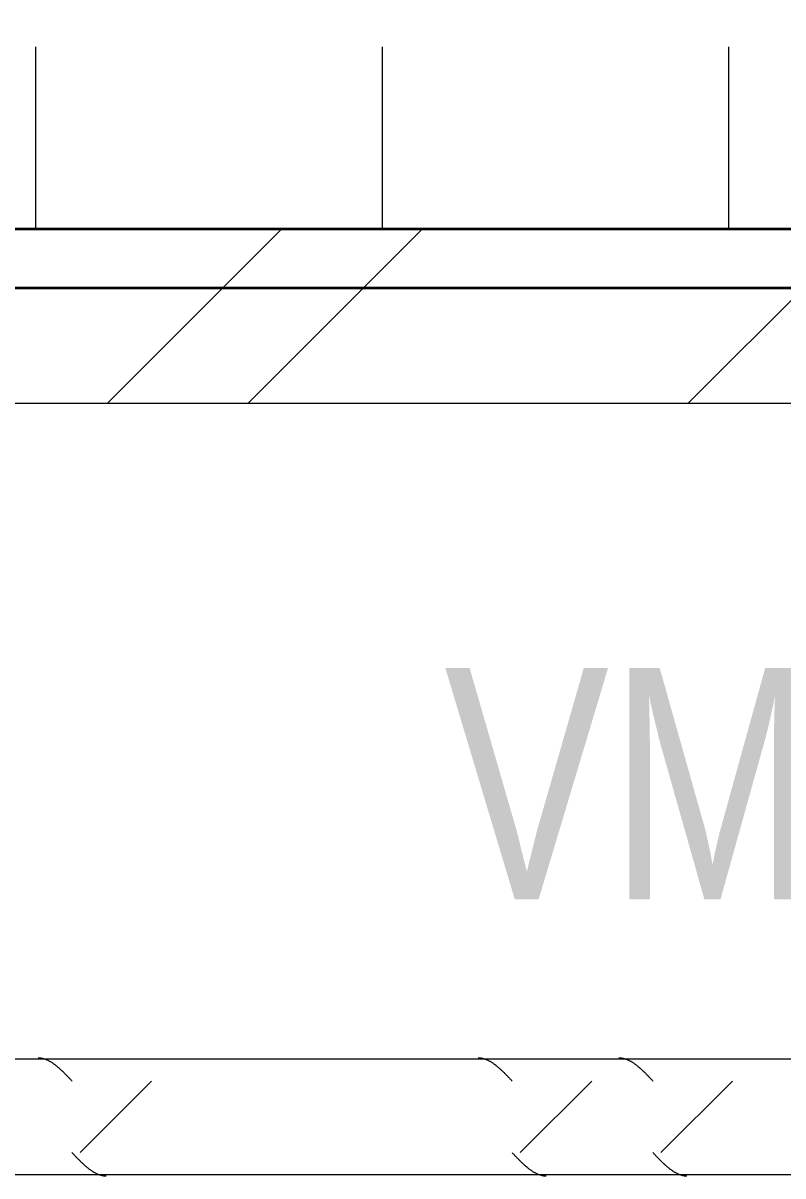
# Model space of a CAD drawing. Header units: centimetres. Extents: x -6111 to 13767, y -285 to 1600.
# Drawn here: x -1411.1 to -1345.3, y 440.4 to 540.2 of the extents above; entities that cross this region are included whole.
import ezdxf

# ---------------------------------------------------------------- set-up
doc = ezdxf.new("R2010")
doc.units = ezdxf.units.CM
for name, color, linetype, lineweight in [('A-ANNO-DIMS', 7, 'Continuous', 9), ('A-ANNO-DIMS-100', 7, 'Continuous', 9), ('A-ROOF', 7, 'Continuous', 9), ('A-ROOF-PATT', 7, 'Continuous', 35), ('S-BEAM', 7, 'Continuous', 9), ('S-BEAM-IDEN', 7, 'Continuous', 18)]:
    doc.layers.add(name, color=color, linetype=linetype, lineweight=lineweight)
doc.styles.add('Century Gothic_1', font='GOTHIC.TTF', dxfattribs={"height": 15})
doc.styles.add('Century Gothic_2', font='GOTHIC.TTF', dxfattribs={"width": 0.8, "height": 20})
doc.dimstyles.new('FCA_N_Cotas_E100', dxfattribs={"dimscale": 30.48, "dimtxt": 15.662524, "dimasz": 0.492126, "dimexe": 0.656168, "dimexo": 0.656168, "dimgap": 0.032808, "dimtad": 1, "dimlfac": 0.01, "dimrnd": 0.01, "dimzin": 0, "dimdsep": 46, "dimtxsty": 'Century Gothic_1', "dimblk1": 'OBLIQUE', "dimblk2": 'OBLIQUE', "dimsah": 1, "dimcen": 0.09, "dimdle": 0.656168, "dimadec": 3, "dimazin": 2, "dimtfac": 1, "dimtdec": 4, "dimtix": 1, "dimtmove": 0, "dimatfit": 3, "dimfxl": 1, "dimtvp": 1, "dimtolj": 1, "dimtzin": 0, "dimarcsym": 2})

# ---------------------------------------------------------------- blocks, each defined once
blk = doc.blocks.new('PQ_RVR_ARQ-01_ZZ_ZZ_MO_T_A_rvt-2-Elevación Eje 2')
at = {"layer": 'A-ROOF-PATT', "lineweight": 9, "true_color": 0xf2f2f2}
h = blk.add_hatch(dxfattribs=at)
h.set_pattern_fill('FP_6', style=0, pattern_type=2)
h.set_pattern_definition([(90, (0, 511.18), (-30, 2e-15), [])])
h.paths.add_polyline_path([(-3774.842, 522.326), (-2135.262, 522.326), (-2135.262, 538.106), (-3774.842, 538.106)])
at = {"layer": 'A-ROOF-PATT', "lineweight": 9, "true_color": 0xeaeaea}
blk.add_hatch(color=254, dxfattribs=at).paths.add_polyline_path([(-3458.174, 517.272), (-3458.172, 522.27), (-3164.388, 522.27), (-3164.388, 517.272), (-3151.848, 517.272), (-3151.848, 522.27), (-2859.584, 522.27), (-2859.576, 517.272), (-2847.001, 517.272), (-2847.001, 522.27), (-2553.565, 522.27), (-2553.565, 517.272), (-2541.025, 517.272), (-2541.025, 520.27), (-2194.102, 520.27), (-2194.102, 517.272), (-2135.262, 517.272), (-2135.262, 522.326), (-3774.842, 522.326), (-3774.842, 517.272), (-3774.684, 517.272), (-3774.684, 522.27), (-3470.756, 522.27), (-3470.751, 517.272), (-3458.176, 517.272)])
at = {"layer": 'A-ROOF', "color": 254, "lineweight": 35, "true_color": 0xcccccc}
for p, q in [((-2135.262, 522.326), (-3774.842, 522.326)), ((-3774.842, 517.272), (-2135.262, 517.272))]:
    blk.add_line(p, q, dxfattribs=at)
blk = doc.blocks.new('FP_57-Elevación Eje 2')
at = {"layer": 'S-BEAM'}
blk.add_line((-3470.761, 450.53), (-3755.054, 450.53), dxfattribs=at)
at = {"layer": 'S-BEAM', "color": 9, "true_color": 0xc0c0c0}
for p, q in [((-3715.219, 450.646), (-3715.173, 450.644)), ((-3715.173, 450.644), (-3715.126, 450.641)), ((-3715.126, 450.641), (-3715.079, 450.637)), ((-3715.079, 450.637), (-3715.033, 450.632)), ((-3715.033, 450.632), (-3714.986, 450.625)), ((-3714.986, 450.625), (-3714.94, 450.617)), ((-3714.94, 450.617), (-3714.893, 450.608)), ((-3714.893, 450.608), (-3714.847, 450.598)), ((-3714.847, 450.598), (-3714.8, 450.586)), ((-3714.8, 450.586), (-3714.753, 450.574)), ((-3714.753, 450.574), (-3714.707, 450.56)), ((-3714.707, 450.56), (-3714.66, 450.545)), ((-3714.66, 450.545), (-3714.614, 450.529)), ((-3714.614, 450.529), (-3714.567, 450.511)), ((-3714.567, 450.511), (-3714.52, 450.493)), ((-3714.52, 450.493), (-3714.474, 450.473)), ((-3714.474, 450.473), (-3714.427, 450.453)), ((-3714.427, 450.453), (-3714.381, 450.431)), ((-3714.381, 450.431), (-3714.334, 450.408)), ((-3714.334, 450.408), (-3714.288, 450.384)), ((-3714.288, 450.384), (-3714.241, 450.359)), ((-3714.241, 450.359), (-3714.194, 450.333)), ((-3714.194, 450.333), (-3714.148, 450.306)), ((-3714.148, 450.306), (-3714.101, 450.278)), ((-3714.101, 450.278), (-3714.054, 450.249)), ((-3714.054, 450.249), (-3714.008, 450.219)), ((-3714.008, 450.219), (-3713.961, 450.188)), ((-3713.961, 450.188), (-3713.915, 450.156)), ((-3713.915, 450.156), (-3713.868, 450.123)), ((-3713.868, 450.123), (-3713.821, 450.089)), ((-3713.821, 450.089), (-3713.775, 450.055)), ((-3713.775, 450.055), (-3713.728, 450.019)), ((-3713.728, 450.019), (-3713.682, 449.983)), ((-3713.682, 449.983), (-3713.635, 449.946)), ((-3713.635, 449.946), (-3713.588, 449.908)), ((-3713.588, 449.908), (-3713.542, 449.869)), ((-3677.12, 450.646), (-3677.073, 450.644)), ((-3677.073, 450.644), (-3677.027, 450.641)), ((-3677.027, 450.641), (-3676.98, 450.637)), ((-3676.98, 450.637), (-3676.934, 450.632)), ((-3676.934, 450.632), (-3676.887, 450.625)), ((-3676.887, 450.625), (-3676.841, 450.617)), ((-3676.841, 450.617), (-3676.794, 450.608)), ((-3676.794, 450.608), (-3676.747, 450.598)), ((-3676.747, 450.598), (-3676.701, 450.586)), ((-3676.701, 450.586), (-3676.654, 450.574)), ((-3676.654, 450.574), (-3676.608, 450.56)), ((-3676.608, 450.56), (-3676.561, 450.545)), ((-3676.561, 450.545), (-3676.514, 450.529)), ((-3676.514, 450.529), (-3676.468, 450.511)), ((-3676.468, 450.511), (-3676.421, 450.493)), ((-3676.421, 450.493), (-3676.375, 450.473)), ((-3676.375, 450.473), (-3676.328, 450.453)), ((-3676.328, 450.453), (-3676.281, 450.431)), ((-3676.281, 450.431), (-3676.235, 450.408)), ((-3676.235, 450.408), (-3676.188, 450.384)), ((-3676.188, 450.384), (-3676.142, 450.359)), ((-3676.142, 450.359), (-3676.095, 450.333)), ((-3676.095, 450.333), (-3676.048, 450.306)), ((-3676.048, 450.306), (-3676.002, 450.278)), ((-3676.002, 450.278), (-3675.955, 450.249)), ((-3675.955, 450.249), (-3675.909, 450.219)), ((-3675.909, 450.219), (-3675.862, 450.188)), ((-3675.862, 450.188), (-3675.815, 450.156)), ((-3675.815, 450.156), (-3675.769, 450.123)), ((-3675.769, 450.123), (-3675.722, 450.089)), ((-3675.722, 450.089), (-3675.676, 450.055)), ((-3675.676, 450.055), (-3675.629, 450.019)), ((-3675.629, 450.019), (-3675.582, 449.983)), ((-3675.582, 449.983), (-3675.536, 449.946)), ((-3675.536, 449.946), (-3675.489, 449.908)), ((-3675.489, 449.908), (-3675.442, 449.869)), ((-3664.931, 450.646), (-3664.884, 450.644)), ((-3664.884, 450.644), (-3664.838, 450.641)), ((-3664.838, 450.641), (-3664.791, 450.637)), ((-3664.791, 450.637), (-3664.744, 450.632)), ((-3664.744, 450.632), (-3664.698, 450.625)), ((-3664.698, 450.625), (-3664.651, 450.617)), ((-3664.651, 450.617), (-3664.605, 450.608)), ((-3664.605, 450.608), (-3664.558, 450.598)), ((-3664.558, 450.598), (-3664.512, 450.586)), ((-3664.512, 450.586), (-3664.465, 450.574)), ((-3664.465, 450.574), (-3664.418, 450.56)), ((-3664.418, 450.56), (-3664.372, 450.545)), ((-3664.372, 450.545), (-3664.325, 450.529)), ((-3664.325, 450.529), (-3664.279, 450.511)), ((-3664.279, 450.511), (-3664.232, 450.493)), ((-3664.232, 450.493), (-3664.185, 450.473)), ((-3664.185, 450.473), (-3664.139, 450.453)), ((-3664.139, 450.453), (-3664.092, 450.431)), ((-3664.092, 450.431), (-3664.046, 450.408)), ((-3664.046, 450.408), (-3663.999, 450.384)), ((-3663.999, 450.384), (-3663.953, 450.359)), ((-3663.953, 450.359), (-3663.906, 450.333)), ((-3663.906, 450.333), (-3663.859, 450.306)), ((-3663.859, 450.306), (-3663.813, 450.278)), ((-3663.813, 450.278), (-3663.766, 450.249)), ((-3663.766, 450.249), (-3663.719, 450.219)), ((-3663.719, 450.219), (-3663.673, 450.188)), ((-3663.673, 450.188), (-3663.626, 450.156)), ((-3663.626, 450.156), (-3663.58, 450.123)), ((-3663.58, 450.123), (-3663.533, 450.089)), ((-3663.533, 450.089), (-3663.486, 450.055)), ((-3663.486, 450.055), (-3663.44, 450.019)), ((-3663.44, 450.019), (-3663.393, 449.983)), ((-3663.393, 449.983), (-3663.346, 449.946)), ((-3663.346, 449.946), (-3663.3, 449.908)), ((-3663.3, 449.908), (-3663.253, 449.869)), ((-3713.542, 449.869), (-3713.495, 449.83)), ((-3713.495, 449.83), (-3713.448, 449.789)), ((-3713.448, 449.789), (-3713.402, 449.749)), ((-3713.402, 449.749), (-3713.355, 449.707)), ((-3713.355, 449.707), (-3713.308, 449.665)), ((-3713.308, 449.665), (-3713.262, 449.622)), ((-3713.262, 449.622), (-3713.215, 449.578)), ((-3713.215, 449.578), (-3713.168, 449.534)), ((-3713.168, 449.534), (-3713.122, 449.49)), ((-3713.122, 449.49), (-3713.075, 449.445)), ((-3713.075, 449.445), (-3713.028, 449.399)), ((-3713.028, 449.399), (-3712.982, 449.353)), ((-3712.982, 449.353), (-3712.935, 449.306)), ((-3712.935, 449.306), (-3712.888, 449.26)), ((-3712.888, 449.26), (-3712.841, 449.212)), ((-3712.841, 449.212), (-3712.795, 449.165)), ((-3712.795, 449.165), (-3712.748, 449.117)), ((-3712.748, 449.117), (-3712.701, 449.068)), ((-3712.701, 449.068), (-3712.655, 449.02)), ((-3712.655, 449.02), (-3712.608, 448.971)), ((-3712.608, 448.971), (-3712.561, 448.922)), ((-3712.561, 448.922), (-3712.514, 448.873)), ((-3675.442, 449.869), (-3675.396, 449.83)), ((-3675.396, 449.83), (-3675.349, 449.789)), ((-3675.349, 449.789), (-3675.302, 449.749)), ((-3675.302, 449.749), (-3675.256, 449.707)), ((-3675.256, 449.707), (-3675.209, 449.665)), ((-3675.209, 449.665), (-3675.162, 449.622)), ((-3675.162, 449.622), (-3675.116, 449.578)), ((-3675.116, 449.578), (-3675.069, 449.534)), ((-3675.069, 449.534), (-3675.022, 449.49)), ((-3675.022, 449.49), (-3674.976, 449.445)), ((-3674.976, 449.445), (-3674.929, 449.399)), ((-3674.929, 449.399), (-3674.882, 449.353)), ((-3674.882, 449.353), (-3674.836, 449.306)), ((-3674.836, 449.306), (-3674.789, 449.26)), ((-3674.789, 449.26), (-3674.742, 449.212)), ((-3674.742, 449.212), (-3674.696, 449.165)), ((-3674.696, 449.165), (-3674.649, 449.117)), ((-3674.649, 449.117), (-3674.602, 449.068)), ((-3674.602, 449.068), (-3674.555, 449.02)), ((-3674.555, 449.02), (-3674.509, 448.971)), ((-3674.509, 448.971), (-3674.462, 448.922)), ((-3674.462, 448.922), (-3674.415, 448.873)), ((-3663.253, 449.869), (-3663.207, 449.83)), ((-3663.207, 449.83), (-3663.16, 449.789)), ((-3663.16, 449.789), (-3663.113, 449.749)), ((-3663.113, 449.749), (-3663.067, 449.707)), ((-3663.067, 449.707), (-3663.02, 449.665)), ((-3663.02, 449.665), (-3662.973, 449.622)), ((-3662.973, 449.622), (-3662.927, 449.578)), ((-3662.927, 449.578), (-3662.88, 449.534)), ((-3662.88, 449.534), (-3662.833, 449.49)), ((-3662.833, 449.49), (-3662.787, 449.445)), ((-3662.787, 449.445), (-3662.74, 449.399)), ((-3662.74, 449.399), (-3662.693, 449.353)), ((-3662.693, 449.353), (-3662.646, 449.306)), ((-3662.646, 449.306), (-3662.6, 449.26)), ((-3662.6, 449.26), (-3662.553, 449.212)), ((-3662.553, 449.212), (-3662.506, 449.165)), ((-3662.506, 449.165), (-3662.46, 449.117)), ((-3662.46, 449.117), (-3662.413, 449.068)), ((-3662.413, 449.068), (-3662.366, 449.02)), ((-3662.366, 449.02), (-3662.32, 448.971)), ((-3662.32, 448.971), (-3662.273, 448.922)), ((-3662.273, 448.922), (-3662.226, 448.873)), ((-3712.514, 448.873), (-3712.468, 448.824)), ((-3712.468, 448.824), (-3712.421, 448.774)), ((-3712.421, 448.774), (-3712.374, 448.725)), ((-3712.374, 448.725), (-3712.327, 448.675)), ((-3712.327, 448.675), (-3712.281, 448.625)), ((-3674.415, 448.873), (-3674.369, 448.824)), ((-3674.369, 448.824), (-3674.322, 448.774)), ((-3674.322, 448.774), (-3674.275, 448.725)), ((-3674.275, 448.725), (-3674.228, 448.675)), ((-3674.228, 448.675), (-3674.182, 448.625)), ((-3662.226, 448.873), (-3662.179, 448.824)), ((-3662.179, 448.824), (-3662.133, 448.774)), ((-3662.133, 448.774), (-3662.086, 448.725)), ((-3662.086, 448.725), (-3662.039, 448.675)), ((-3662.039, 448.675), (-3661.992, 448.625))]:
    blk.add_line(p, q, dxfattribs=at)
blk = doc.blocks.new('FP_58-Elevación Eje 2')
at = {"layer": 'S-BEAM', "color": 9, "true_color": 0xc0c0c0}
for p, q in [((-3712.282, 442.435), (-3712.235, 442.386)), ((-3712.235, 442.386), (-3712.188, 442.336)), ((-3712.188, 442.336), (-3712.141, 442.287)), ((-3712.141, 442.287), (-3712.095, 442.237)), ((-3712.095, 442.237), (-3712.048, 442.188)), ((-3712.048, 442.188), (-3712.001, 442.139)), ((-3712.001, 442.139), (-3711.954, 442.09)), ((-3711.954, 442.09), (-3711.908, 442.041)), ((-3711.908, 442.041), (-3711.861, 441.993)), ((-3711.861, 441.993), (-3711.814, 441.944)), ((-3711.814, 441.944), (-3711.767, 441.896)), ((-3674.182, 442.435), (-3674.136, 442.386)), ((-3674.136, 442.386), (-3674.089, 442.336)), ((-3674.089, 442.336), (-3674.042, 442.287)), ((-3674.042, 442.287), (-3673.995, 442.237)), ((-3673.995, 442.237), (-3673.949, 442.188)), ((-3673.949, 442.188), (-3673.902, 442.139)), ((-3673.902, 442.139), (-3673.855, 442.09)), ((-3673.855, 442.09), (-3673.808, 442.041)), ((-3673.808, 442.041), (-3673.762, 441.993)), ((-3673.762, 441.993), (-3673.715, 441.944)), ((-3673.715, 441.944), (-3673.668, 441.896)), ((-3661.993, 442.435), (-3661.947, 442.386)), ((-3661.947, 442.386), (-3661.9, 442.336)), ((-3661.9, 442.336), (-3661.853, 442.287)), ((-3661.853, 442.287), (-3661.806, 442.237)), ((-3661.806, 442.237), (-3661.759, 442.188)), ((-3661.759, 442.188), (-3661.713, 442.139)), ((-3661.713, 442.139), (-3661.666, 442.09)), ((-3661.666, 442.09), (-3661.619, 442.041)), ((-3661.619, 442.041), (-3661.572, 441.993)), ((-3661.572, 441.993), (-3661.526, 441.944)), ((-3661.526, 441.944), (-3661.479, 441.896)), ((-3711.767, 441.896), (-3711.72, 441.849)), ((-3711.72, 441.849), (-3711.674, 441.801)), ((-3711.674, 441.801), (-3711.627, 441.754)), ((-3711.627, 441.754), (-3711.58, 441.708)), ((-3711.58, 441.708), (-3711.533, 441.662)), ((-3711.533, 441.662), (-3711.486, 441.616)), ((-3711.486, 441.616), (-3711.439, 441.571)), ((-3711.439, 441.571), (-3711.393, 441.527)), ((-3711.393, 441.527), (-3711.346, 441.483)), ((-3711.346, 441.483), (-3711.299, 441.439)), ((-3711.299, 441.439), (-3711.252, 441.396)), ((-3711.252, 441.396), (-3711.205, 441.354)), ((-3711.205, 441.354), (-3711.158, 441.312)), ((-3711.158, 441.312), (-3711.112, 441.272)), ((-3711.112, 441.272), (-3711.065, 441.231)), ((-3711.065, 441.231), (-3711.018, 441.192)), ((-3711.018, 441.192), (-3710.971, 441.153)), ((-3710.971, 441.153), (-3710.924, 441.115)), ((-3710.924, 441.115), (-3710.877, 441.078)), ((-3710.877, 441.078), (-3710.83, 441.042)), ((-3710.83, 441.042), (-3710.783, 441.006)), ((-3710.783, 441.006), (-3710.737, 440.971)), ((-3710.737, 440.971), (-3710.69, 440.938)), ((-3710.69, 440.938), (-3710.643, 440.905)), ((-3673.668, 441.896), (-3673.621, 441.849)), ((-3673.621, 441.849), (-3673.574, 441.801)), ((-3673.574, 441.801), (-3673.528, 441.754)), ((-3673.528, 441.754), (-3673.481, 441.708)), ((-3673.481, 441.708), (-3673.434, 441.662)), ((-3673.434, 441.662), (-3673.387, 441.616)), ((-3673.387, 441.616), (-3673.34, 441.571)), ((-3673.34, 441.571), (-3673.293, 441.527)), ((-3673.293, 441.527), (-3673.247, 441.483)), ((-3673.247, 441.483), (-3673.2, 441.439)), ((-3673.2, 441.439), (-3673.153, 441.396)), ((-3673.153, 441.396), (-3673.106, 441.354)), ((-3673.106, 441.354), (-3673.059, 441.312)), ((-3673.059, 441.312), (-3673.012, 441.272)), ((-3673.012, 441.272), (-3672.965, 441.231)), ((-3672.965, 441.231), (-3672.919, 441.192)), ((-3672.919, 441.192), (-3672.872, 441.153)), ((-3672.872, 441.153), (-3672.825, 441.115)), ((-3672.825, 441.115), (-3672.778, 441.078)), ((-3672.778, 441.078), (-3672.731, 441.042)), ((-3672.731, 441.042), (-3672.684, 441.006)), ((-3672.684, 441.006), (-3672.637, 440.971)), ((-3672.637, 440.971), (-3672.59, 440.938)), ((-3672.59, 440.938), (-3672.544, 440.905)), ((-3661.479, 441.896), (-3661.432, 441.849)), ((-3661.432, 441.849), (-3661.385, 441.801)), ((-3661.385, 441.801), (-3661.338, 441.754)), ((-3661.338, 441.754), (-3661.292, 441.708)), ((-3661.292, 441.708), (-3661.245, 441.662)), ((-3661.245, 441.662), (-3661.198, 441.616)), ((-3661.198, 441.616), (-3661.151, 441.571)), ((-3661.151, 441.571), (-3661.104, 441.527)), ((-3661.104, 441.527), (-3661.057, 441.483)), ((-3661.057, 441.483), (-3661.011, 441.439)), ((-3661.011, 441.439), (-3660.964, 441.396)), ((-3660.964, 441.396), (-3660.917, 441.354)), ((-3660.917, 441.354), (-3660.87, 441.312)), ((-3660.87, 441.312), (-3660.823, 441.272)), ((-3660.823, 441.272), (-3660.776, 441.231)), ((-3660.776, 441.231), (-3660.729, 441.192)), ((-3660.729, 441.192), (-3660.683, 441.153)), ((-3660.683, 441.153), (-3660.636, 441.115)), ((-3660.636, 441.115), (-3660.589, 441.078)), ((-3660.589, 441.078), (-3660.542, 441.042)), ((-3660.542, 441.042), (-3660.495, 441.006)), ((-3660.495, 441.006), (-3660.448, 440.971)), ((-3660.448, 440.971), (-3660.401, 440.938)), ((-3660.401, 440.938), (-3660.354, 440.905)), ((-3710.643, 440.905), (-3710.596, 440.873)), ((-3710.596, 440.873), (-3710.549, 440.842)), ((-3710.549, 440.842), (-3710.502, 440.812)), ((-3710.502, 440.812), (-3710.455, 440.783)), ((-3710.455, 440.783), (-3710.408, 440.755)), ((-3710.408, 440.755), (-3710.361, 440.728)), ((-3710.361, 440.728), (-3710.315, 440.702)), ((-3710.315, 440.702), (-3710.268, 440.677)), ((-3710.268, 440.677), (-3710.221, 440.653)), ((-3710.221, 440.653), (-3710.174, 440.63)), ((-3710.174, 440.63), (-3710.127, 440.608)), ((-3710.127, 440.608), (-3710.08, 440.587)), ((-3710.08, 440.587), (-3710.033, 440.568)), ((-3710.033, 440.568), (-3709.986, 440.549)), ((-3709.986, 440.549), (-3709.939, 440.532)), ((-3709.939, 440.532), (-3709.892, 440.516)), ((-3709.892, 440.516), (-3709.845, 440.501)), ((-3709.845, 440.501), (-3709.798, 440.487)), ((-3709.798, 440.487), (-3709.752, 440.475)), ((-3709.752, 440.475), (-3709.705, 440.463)), ((-3709.705, 440.463), (-3709.658, 440.453)), ((-3709.658, 440.453), (-3709.611, 440.444)), ((-3709.611, 440.444), (-3709.564, 440.436)), ((-3709.564, 440.436), (-3709.517, 440.429)), ((-3709.517, 440.429), (-3709.47, 440.424)), ((-3709.47, 440.424), (-3709.423, 440.42)), ((-3709.423, 440.42), (-3709.376, 440.416)), ((-3709.376, 440.416), (-3709.329, 440.415)), ((-3672.544, 440.905), (-3672.497, 440.873)), ((-3672.497, 440.873), (-3672.45, 440.842)), ((-3672.45, 440.842), (-3672.403, 440.812)), ((-3672.403, 440.812), (-3672.356, 440.783)), ((-3672.356, 440.783), (-3672.309, 440.755)), ((-3672.309, 440.755), (-3672.262, 440.728)), ((-3672.262, 440.728), (-3672.215, 440.702)), ((-3672.215, 440.702), (-3672.168, 440.677)), ((-3672.168, 440.677), (-3672.121, 440.653)), ((-3672.121, 440.653), (-3672.075, 440.63)), ((-3672.075, 440.63), (-3672.028, 440.608)), ((-3672.028, 440.608), (-3671.981, 440.587)), ((-3671.981, 440.587), (-3671.934, 440.568)), ((-3671.934, 440.568), (-3671.887, 440.549)), ((-3671.887, 440.549), (-3671.84, 440.532)), ((-3671.84, 440.532), (-3671.793, 440.516)), ((-3671.793, 440.516), (-3671.746, 440.501)), ((-3671.746, 440.501), (-3671.699, 440.487)), ((-3671.699, 440.487), (-3671.652, 440.475)), ((-3671.652, 440.475), (-3671.605, 440.463)), ((-3671.605, 440.463), (-3671.558, 440.453)), ((-3671.558, 440.453), (-3671.512, 440.444)), ((-3671.512, 440.444), (-3671.465, 440.436)), ((-3671.465, 440.436), (-3671.418, 440.429)), ((-3671.418, 440.429), (-3671.371, 440.424)), ((-3671.371, 440.424), (-3671.324, 440.42)), ((-3671.324, 440.42), (-3671.277, 440.416)), ((-3671.277, 440.416), (-3671.23, 440.415)), ((-3660.354, 440.905), (-3660.308, 440.873)), ((-3660.308, 440.873), (-3660.261, 440.842)), ((-3660.261, 440.842), (-3660.214, 440.812)), ((-3660.214, 440.812), (-3660.167, 440.783)), ((-3660.167, 440.783), (-3660.12, 440.755)), ((-3660.12, 440.755), (-3660.073, 440.728)), ((-3660.073, 440.728), (-3660.026, 440.702)), ((-3660.026, 440.702), (-3659.979, 440.677)), ((-3659.979, 440.677), (-3659.932, 440.653)), ((-3659.932, 440.653), (-3659.885, 440.63)), ((-3659.885, 440.63), (-3659.838, 440.608)), ((-3659.838, 440.608), (-3659.792, 440.587)), ((-3659.792, 440.587), (-3659.745, 440.568)), ((-3659.745, 440.568), (-3659.698, 440.549)), ((-3659.698, 440.549), (-3659.651, 440.532)), ((-3659.651, 440.532), (-3659.604, 440.516)), ((-3659.604, 440.516), (-3659.557, 440.501)), ((-3659.557, 440.501), (-3659.51, 440.487)), ((-3659.51, 440.487), (-3659.463, 440.475)), ((-3659.463, 440.475), (-3659.416, 440.463)), ((-3659.416, 440.463), (-3659.369, 440.453)), ((-3659.369, 440.453), (-3659.322, 440.444)), ((-3659.322, 440.444), (-3659.275, 440.436)), ((-3659.275, 440.436), (-3659.228, 440.429)), ((-3659.228, 440.429), (-3659.182, 440.424)), ((-3659.182, 440.424), (-3659.135, 440.42)), ((-3659.135, 440.42), (-3659.088, 440.416)), ((-3659.088, 440.416), (-3659.041, 440.415))]:
    blk.add_line(p, q, dxfattribs=at)
at = {"layer": 'S-BEAM'}
blk.add_line((-3755.054, 440.53), (-3470.761, 440.53), dxfattribs=at)
blk = doc.blocks.new('HSS Square - HSS 100mm-1470377-Elevación Eje 2')
at = {"layer": 'S-BEAM', "true_color": 0xc0c0c0}
h = blk.add_hatch(dxfattribs=at)
h.set_pattern_fill('FP_9', color=9, style=0, pattern_type=2)
h.set_pattern_definition([(45, (-0.065, 0), (-25.14455, 25.14488), []), (45, (-0.065, 38.1), (-25.14455, 25.14488), [])])
h.paths.add_polyline_path([(-3594.606, 442.435), (-3470.768, 442.435), (-3470.768, 448.625), (-3755.061, 448.625), (-3755.061, 442.435), (-3710.002, 442.435)])
at = {"layer": 'S-BEAM'}
for name in ['FP_57-Elevación Eje 2', 'FP_58-Elevación Eje 2']:
    blk.add_blockref(name, (0, 0), dxfattribs=at)
blk = doc.blocks.new('C Shapes - C8x16-1751448-Elevación Eje 2')
at = {"layer": 'S-BEAM', "true_color": 0xc0c0c0}
h = blk.add_hatch(dxfattribs=at)
h.set_pattern_fill('FP_17', color=9, style=0, pattern_type=2)
h.set_pattern_definition([(45, (-0.054, 0), (-25.14455, 25.14488), []), (45, (-0.054, 38.1), (-25.14455, 25.14488), [])])
h.paths.add_polyline_path([(-3774.684, 507.27), (-3766.33, 507.27), (-3766.242, 515.53), (-3756.33, 515.53), (-3756.33, 507.27), (-3470.756, 507.27), (-3470.756, 522.27), (-3774.684, 522.27), (-3774.684, 511.848)])
at = {"layer": 'S-BEAM'}
for p, q in [((-3470.756, 522.27), (-3774.684, 522.27)), ((-3756.33, 507.27), (-3470.756, 507.27))]:
    blk.add_line(p, q, dxfattribs=at)
blk = doc.blocks.new('DIMBLOCK22-Elevación Eje 2')
at = {"layer": 'A-ANNO-DIMS-100'}
for p, q in [((-1455.897, 606.861), (-1455.897, 626.861)), ((-1159.029, 606.861), (-1159.029, 626.861)), ((-1475.897, 606.861), (-1159.029, 606.861)), ((-1455.897, 606.861), (-1455.897, 535.53)), ((-1159.029, 606.861), (-1159.029, 535.53))]:
    blk.add_line(p, q, dxfattribs=at)
at = {"layer": 'A-ANNO-DIMS-100', "lineweight": 35}
for p, q in [((-1455.897, 606.861), (-1448.397, 614.361)), ((-1159.029, 606.861), (-1151.529, 614.361)), ((-1455.897, 606.861), (-1463.397, 599.361)), ((-1159.029, 606.861), (-1166.529, 599.361))]:
    blk.add_line(p, q, dxfattribs=at)
at = {"layer": 'A-ANNO-DIMS-100', "color": 0, "insert": (-1327.849, 627.088), "char_height": 15, "width": 48.92674, "attachment_point": 1, "line_spacing_factor": 0.984502, "style": 'Century Gothic_1'}
blk.add_mtext('2.97', dxfattribs=at)
blk = doc.blocks.new('_Oblique')
at = {"color": 0, "linetype": 'ByBlock', "lineweight": -2}
blk.add_line((-0.5, -0.5), (0.5, 0.5), dxfattribs=at)

msp = doc.modelspace()

# ---------------------------------------------------------------- block references
at = {"lineweight": 5}
msp.add_blockref('PQ_RVR_ARQ-01_ZZ_ZZ_MO_T_A_rvt-2-Elevación Eje 2', (2305.433, 0), dxfattribs=at)
at = {"layer": 'S-BEAM'}
for name in ['C Shapes - C8x16-1751448-Elevación Eje 2', 'HSS Square - HSS 100mm-1470377-Elevación Eje 2']:
    msp.add_blockref(name, (2305.433, 0), dxfattribs=at)

# ---------------------------------------------------------------- texts
at = {"layer": 'S-BEAM-IDEN', "lineweight": 9, "insert": (-1374.619, 484.357), "char_height": 20, "width": 158.41345, "attachment_point": 1, "style": 'Century Gothic_2'}
msp.add_mtext('VM 100x100', dxfattribs=at)

# ---------------------------------------------------------------- dimensions: what is measured, and where the dimension line sits
at = {"layer": 'A-ANNO-DIMS'}
dim = msp.add_linear_dim(base=(-1159.029, 606.861), p1=(-1455.897, 515.53), p2=(-1159.029, 515.53), dimstyle='FCA_N_Cotas_E100', override={"dimpost": '<>', "dimfxl": 296.868325}, dxfattribs=at)
dim.commit()
dim.dimension.update_dxf_attribs({"geometry": 'DIMBLOCK22-Elevación Eje 2', "text_midpoint": (-1307.463, 615.739)})

doc.saveas('drawing.dxf')
